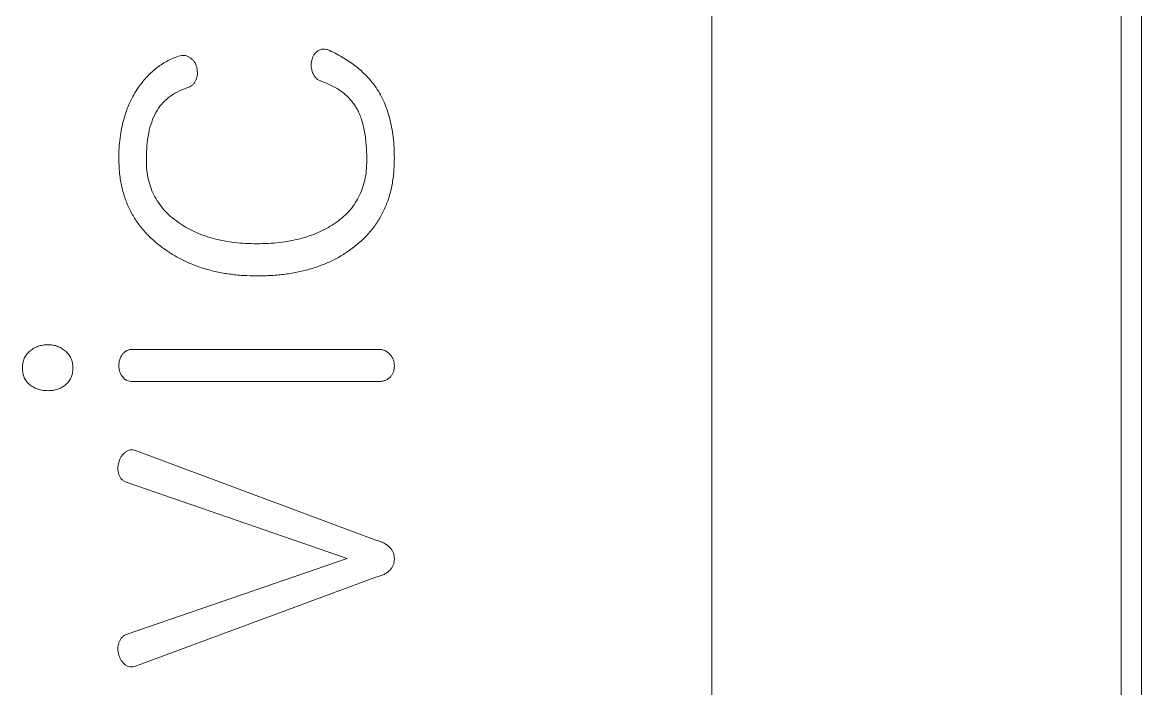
# Model space of a CAD drawing. Header units: millimetres. Extents: x 60229 to 91621, y 21923 to 36546.
# Drawn here: x 69868.57 to 69874.03, y 30042.17 to 30045.43 of the extents above; entities that cross this region are included whole.
import ezdxf

# ---------------------------------------------------------------- set-up
doc = ezdxf.new("R2010")
doc.units = ezdxf.units.MM

# ---------------------------------------------------------------- blocks, each defined once
blk = doc.blocks.new('PS2-40S3P40G-DM')
at = {"color": 7, "linetype": 'Continuous', "lineweight": 0}
for p, q in [((21.3555, -4.3077), (21.3555, 41.4923)), ((21.4555, -3.2077), (21.4555, 40.3923)), ((19.3555, -2.8411), (19.3555, 40.0256)), ((17.7277, 31.3029), (16.5279, 31.3029)), ((16.5279, 31.1458), (17.7277, 31.1458)), ((17.7158, 30.3716), (16.5416, 30.8094)), ((16.4999, 30.6523), (17.5742, 30.2822)), ((17.5742, 30.2822), (16.4999, 29.9121)), ((16.5416, 29.7551), (17.7158, 30.1904))]:
    blk.add_line(p, q, dxfattribs=at)
for points, knots in [([(17.4017, 32.7129), (17.403, 32.7181), (17.4055, 32.7281), (17.4125, 32.7412), (17.4207, 32.7526), (17.4282, 32.7577), (17.4319, 32.7602)], [0, 0, 0, 0, 0.278941, 0.5318179, 0.7701723, 1, 1, 1, 1]), ([(17.4017, 32.7129), (17.403, 32.7181), (17.4055, 32.7281), (17.4125, 32.7412), (17.4207, 32.7526), (17.4282, 32.7577), (17.4319, 32.7602)], [0, 0, 0, 0, 0.278941, 0.5318179, 0.7701723, 1, 1, 1, 1]), ([(17.4319, 32.7602), (17.4359, 32.7625), (17.444, 32.7673), (17.4584, 32.7701), (17.4742, 32.7684), (17.4845, 32.7646), (17.49, 32.7626)], [0, 0, 0, 0, 0.226681, 0.461626, 0.710356, 1, 1, 1, 1]), ([(17.4319, 32.7602), (17.4359, 32.7625), (17.444, 32.7673), (17.4584, 32.7701), (17.4742, 32.7684), (17.4845, 32.7646), (17.49, 32.7626)], [0, 0, 0, 0, 0.226681, 0.461626, 0.710356, 1, 1, 1, 1]), ([(17.49, 32.7626), (17.5132, 32.7506), (17.5578, 32.7275), (17.6179, 32.6862), (17.6694, 32.641), (17.6971, 32.6066), (17.7105, 32.5899)], [0, 0, 0, 0, 0.276796, 0.532602, 0.772244, 1, 1, 1, 1]), ([(17.49, 32.7626), (17.5132, 32.7506), (17.5578, 32.7275), (17.6179, 32.6862), (17.6694, 32.641), (17.6971, 32.6066), (17.7105, 32.5899)], [0, 0, 0, 0, 0.276796, 0.532602, 0.772244, 1, 1, 1, 1]), ([(16.5556, 32.5828), (16.5625, 32.5922), (16.5761, 32.6106), (16.5985, 32.6361), (16.6221, 32.6592), (16.6472, 32.6794), (16.6729, 32.6978), (16.7003, 32.7132), (16.7286, 32.7269), (16.7486, 32.7334), (16.7586, 32.7367)], [0, 0, 0, 0, 0.134048, 0.265231, 0.39137, 0.515252, 0.637464, 0.757301, 0.878199, 1, 1, 1, 1]), ([(16.5556, 32.5828), (16.5625, 32.5922), (16.5761, 32.6106), (16.5985, 32.6361), (16.6221, 32.6592), (16.6472, 32.6794), (16.6729, 32.6978), (16.7003, 32.7132), (16.7286, 32.7269), (16.7486, 32.7334), (16.7586, 32.7367)], [0, 0, 0, 0, 0.134048, 0.265231, 0.39137, 0.515252, 0.637464, 0.757301, 0.878199, 1, 1, 1, 1]), ([(16.7586, 32.7367), (16.7633, 32.7375), (16.7726, 32.739), (16.7867, 32.7382), (16.7997, 32.7328), (16.8073, 32.7275), (16.8111, 32.7248)], [0, 0, 0, 0, 0.258889, 0.50406, 0.746168, 1, 1, 1, 1]), ([(16.7586, 32.7367), (16.7633, 32.7375), (16.7726, 32.739), (16.7867, 32.7382), (16.7997, 32.7328), (16.8073, 32.7275), (16.8111, 32.7248)], [0, 0, 0, 0, 0.258889, 0.50406, 0.746168, 1, 1, 1, 1]), ([(16.8111, 32.7248), (16.8148, 32.7219), (16.822, 32.7161), (16.8306, 32.7049), (16.8368, 32.6918), (16.8396, 32.6823), (16.8409, 32.6775)], [0, 0, 0, 0, 0.24346, 0.483889, 0.736224, 1, 1, 1, 1]), ([(16.8111, 32.7248), (16.8148, 32.7219), (16.822, 32.7161), (16.8306, 32.7049), (16.8368, 32.6918), (16.8396, 32.6823), (16.8409, 32.6775)], [0, 0, 0, 0, 0.24346, 0.483889, 0.736224, 1, 1, 1, 1]), ([(17.4063, 32.654), (17.4032, 32.6636), (17.3969, 32.6829), (17.4001, 32.7029), (17.4017, 32.7129)], [0, 0, 0, 0, 0.5002575, 1, 1, 1, 1]), ([(17.4063, 32.654), (17.4032, 32.6636), (17.3969, 32.6829), (17.4001, 32.7029), (17.4017, 32.7129)], [0, 0, 0, 0, 0.5002575, 1, 1, 1, 1]), ([(16.8409, 32.6775), (16.8426, 32.667), (16.8459, 32.6469), (16.8395, 32.6275), (16.8364, 32.6182)], [0, 0, 0, 0, 0.519835, 1, 1, 1, 1]), ([(16.8409, 32.6775), (16.8426, 32.667), (16.8459, 32.6469), (16.8395, 32.6275), (16.8364, 32.6182)], [0, 0, 0, 0, 0.519835, 1, 1, 1, 1]), ([(17.4518, 32.6112), (17.4468, 32.6131), (17.4369, 32.6168), (17.4239, 32.6262), (17.4136, 32.6389), (17.4088, 32.6489), (17.4063, 32.654)], [0, 0, 0, 0, 0.247909, 0.488834, 0.735434, 1, 1, 1, 1]), ([(17.4518, 32.6112), (17.4468, 32.6131), (17.4369, 32.6168), (17.4239, 32.6262), (17.4136, 32.6389), (17.4088, 32.6489), (17.4063, 32.654)], [0, 0, 0, 0, 0.247909, 0.488834, 0.735434, 1, 1, 1, 1]), ([(16.8364, 32.6182), (16.834, 32.6136), (16.8295, 32.6045), (16.8193, 32.5934), (16.807, 32.5848), (16.7975, 32.5819), (16.7926, 32.5804)], [0, 0, 0, 0, 0.261462, 0.505383, 0.745074, 1, 1, 1, 1]), ([(16.8364, 32.6182), (16.834, 32.6136), (16.8295, 32.6045), (16.8193, 32.5934), (16.807, 32.5848), (16.7975, 32.5819), (16.7926, 32.5804)], [0, 0, 0, 0, 0.261462, 0.505383, 0.745074, 1, 1, 1, 1]), ([(17.6208, 32.4812), (17.6163, 32.4883), (17.6074, 32.5026), (17.5917, 32.5226), (17.5735, 32.5408), (17.5536, 32.5581), (17.5313, 32.5737), (17.5066, 32.5874), (17.4804, 32.6008), (17.4615, 32.6077), (17.4518, 32.6112)], [0, 0, 0, 0, 0.1151788, 0.2320656, 0.3492954, 0.470277, 0.5939587, 0.723722, 0.858326, 1, 1, 1, 1]), ([(17.6208, 32.4812), (17.6163, 32.4883), (17.6074, 32.5026), (17.5917, 32.5226), (17.5735, 32.5408), (17.5536, 32.5581), (17.5313, 32.5737), (17.5066, 32.5874), (17.4804, 32.6008), (17.4615, 32.6077), (17.4518, 32.6112)], [0, 0, 0, 0, 0.1151788, 0.2320656, 0.3492954, 0.470277, 0.5939587, 0.723722, 0.858326, 1, 1, 1, 1]), ([(17.7105, 32.5899), (17.7182, 32.5783), (17.7337, 32.5551), (17.753, 32.5172), (17.7691, 32.4767), (17.7823, 32.4335), (17.793, 32.3877), (17.8001, 32.3392), (17.8048, 32.2881), (17.8053, 32.253), (17.8055, 32.2352)], [0, 0, 0, 0, 0.111557, 0.224601, 0.34098, 0.461943, 0.587303, 0.718463, 0.85619, 1, 1, 1, 1]), ([(17.7105, 32.5899), (17.7182, 32.5783), (17.7337, 32.5551), (17.753, 32.5172), (17.7691, 32.4767), (17.7823, 32.4335), (17.793, 32.3877), (17.8001, 32.3392), (17.8048, 32.2881), (17.8053, 32.253), (17.8055, 32.2352)], [0, 0, 0, 0, 0.111557, 0.224601, 0.34098, 0.461943, 0.587303, 0.718463, 0.85619, 1, 1, 1, 1]), ([(16.4596, 32.2352), (16.4598, 32.2521), (16.4603, 32.2855), (16.4649, 32.3345), (16.4727, 32.3813), (16.4832, 32.4259), (16.4964, 32.4685), (16.5129, 32.5089), (16.5326, 32.547), (16.548, 32.5709), (16.5556, 32.5828)], [0, 0, 0, 0, 0.138817, 0.273372, 0.402382, 0.527265, 0.648637, 0.767528, 0.883951, 1, 1, 1, 1]), ([(16.4596, 32.2352), (16.4598, 32.2521), (16.4603, 32.2855), (16.4649, 32.3345), (16.4727, 32.3813), (16.4832, 32.4259), (16.4964, 32.4685), (16.5129, 32.5089), (16.5326, 32.547), (16.548, 32.5709), (16.5556, 32.5828)], [0, 0, 0, 0, 0.138817, 0.273372, 0.402382, 0.527265, 0.648637, 0.767528, 0.883951, 1, 1, 1, 1]), ([(16.7926, 32.5804), (16.7762, 32.5741), (16.7443, 32.5619), (16.7024, 32.5341), (16.6665, 32.5006), (16.6492, 32.4735), (16.6405, 32.4598)], [0, 0, 0, 0, 0.265133, 0.514044, 0.756431, 1, 1, 1, 1]), ([(16.7926, 32.5804), (16.7762, 32.5741), (16.7443, 32.5619), (16.7024, 32.5341), (16.6665, 32.5006), (16.6492, 32.4735), (16.6405, 32.4598)], [0, 0, 0, 0, 0.265133, 0.514044, 0.756431, 1, 1, 1, 1]), ([(17.6709, 32.2257), (17.6708, 32.2393), (17.6706, 32.2656), (17.668, 32.3038), (17.6644, 32.3396), (17.6588, 32.3729), (17.6517, 32.4036), (17.6435, 32.432), (17.6334, 32.4579), (17.6249, 32.4736), (17.6208, 32.4812)], [0, 0, 0, 0, 0.154543, 0.300037, 0.436696, 0.565024, 0.683937, 0.796471, 0.901104, 1, 1, 1, 1]), ([(17.6709, 32.2257), (17.6708, 32.2393), (17.6706, 32.2656), (17.668, 32.3038), (17.6644, 32.3396), (17.6588, 32.3729), (17.6517, 32.4036), (17.6435, 32.432), (17.6334, 32.4579), (17.6249, 32.4736), (17.6208, 32.4812)], [0, 0, 0, 0, 0.154543, 0.300037, 0.436696, 0.565024, 0.683937, 0.796471, 0.901104, 1, 1, 1, 1]), ([(16.6405, 32.4598), (16.6332, 32.4445), (16.6178, 32.4122), (16.6043, 32.3567), (16.5954, 32.2939), (16.5946, 32.2492), (16.5942, 32.2257)], [0, 0, 0, 0, 0.211104, 0.444372, 0.70733, 1, 1, 1, 1]), ([(16.6405, 32.4598), (16.6332, 32.4445), (16.6178, 32.4122), (16.6043, 32.3567), (16.5954, 32.2939), (16.5946, 32.2492), (16.5942, 32.2257)], [0, 0, 0, 0, 0.211104, 0.444372, 0.70733, 1, 1, 1, 1]), ([(16.6674, 31.8037), (16.6509, 31.8169), (16.6184, 31.8427), (16.5759, 31.8875), (16.54, 31.9361), (16.5101, 31.9884), (16.4874, 32.0448), (16.4713, 32.105), (16.4612, 32.1688), (16.4601, 32.2127), (16.4596, 32.2352)], [0, 0, 0, 0, 0.127406, 0.249855, 0.370618, 0.490376, 0.611909, 0.735846, 0.864736, 1, 1, 1, 1]), ([(16.6674, 31.8037), (16.6509, 31.8169), (16.6184, 31.8427), (16.5759, 31.8875), (16.54, 31.9361), (16.5101, 31.9884), (16.4874, 32.0448), (16.4713, 32.105), (16.4612, 32.1688), (16.4601, 32.2127), (16.4596, 32.2352)], [0, 0, 0, 0, 0.127406, 0.249855, 0.370618, 0.490376, 0.611909, 0.735846, 0.864736, 1, 1, 1, 1]), ([(16.5942, 32.2257), (16.5946, 32.2094), (16.5953, 32.1776), (16.6038, 32.1314), (16.6166, 32.0879), (16.6349, 32.0472), (16.6588, 32.0098), (16.6874, 31.975), (16.7216, 31.9434), (16.7475, 31.9252), (16.7607, 31.9159)], [0, 0, 0, 0, 0.1325865, 0.2592928, 0.3816558, 0.5018902, 0.6213522, 0.742474, 0.8685305, 1, 1, 1, 1]), ([(16.5942, 32.2257), (16.5946, 32.2094), (16.5953, 32.1776), (16.6038, 32.1314), (16.6166, 32.0879), (16.6349, 32.0472), (16.6588, 32.0098), (16.6874, 31.975), (16.7216, 31.9434), (16.7475, 31.9252), (16.7607, 31.9159)], [0, 0, 0, 0, 0.1325865, 0.2592928, 0.3816558, 0.5018902, 0.6213522, 0.742474, 0.8685305, 1, 1, 1, 1]), ([(17.5114, 31.9159), (17.5242, 31.9249), (17.5492, 31.9425), (17.5815, 31.9742), (17.6094, 32.0085), (17.6317, 32.0462), (17.6496, 32.0867), (17.6621, 32.1303), (17.6696, 32.1771), (17.6705, 32.2092), (17.6709, 32.2257)], [0, 0, 0, 0, 0.128562, 0.251738, 0.371515, 0.491492, 0.611281, 0.735531, 0.86415, 1, 1, 1, 1]), ([(17.5114, 31.9159), (17.5242, 31.9249), (17.5492, 31.9425), (17.5815, 31.9742), (17.6094, 32.0085), (17.6317, 32.0462), (17.6496, 32.0867), (17.6621, 32.1303), (17.6696, 32.1771), (17.6705, 32.2092), (17.6709, 32.2257)], [0, 0, 0, 0, 0.128562, 0.251738, 0.371515, 0.491492, 0.611281, 0.735531, 0.86415, 1, 1, 1, 1]), ([(17.8055, 32.2352), (17.8049, 32.212), (17.8038, 32.1669), (17.7941, 32.1013), (17.7786, 32.0398), (17.756, 31.9828), (17.7274, 31.9298), (17.6921, 31.8814), (17.6508, 31.8368), (17.6188, 31.8116), (17.6026, 31.7988)], [0, 0, 0, 0, 0.138788, 0.270395, 0.396243, 0.518211, 0.636964, 0.756299, 0.876187, 1, 1, 1, 1]), ([(17.8055, 32.2352), (17.8049, 32.212), (17.8038, 32.1669), (17.7941, 32.1013), (17.7786, 32.0398), (17.756, 31.9828), (17.7274, 31.9298), (17.6921, 31.8814), (17.6508, 31.8368), (17.6188, 31.8116), (17.6026, 31.7988)], [0, 0, 0, 0, 0.138788, 0.270395, 0.396243, 0.518211, 0.636964, 0.756299, 0.876187, 1, 1, 1, 1]), ([(16.7607, 31.9159), (16.773, 31.908), (16.798, 31.8921), (16.8386, 31.8729), (16.8815, 31.8558), (16.9271, 31.8423), (16.9751, 31.8318), (17.0256, 31.8241), (17.0787, 31.8195), (17.115, 31.819), (17.1336, 31.8188)], [0, 0, 0, 0, 0.112235, 0.226903, 0.344433, 0.466106, 0.590957, 0.721547, 0.857416, 1, 1, 1, 1]), ([(16.7607, 31.9159), (16.773, 31.908), (16.798, 31.8921), (16.8386, 31.8729), (16.8815, 31.8558), (16.9271, 31.8423), (16.9751, 31.8318), (17.0256, 31.8241), (17.0787, 31.8195), (17.115, 31.819), (17.1336, 31.8188)], [0, 0, 0, 0, 0.112235, 0.226903, 0.344433, 0.466106, 0.590957, 0.721547, 0.857416, 1, 1, 1, 1]), ([(17.1336, 31.8188), (17.1525, 31.819), (17.1895, 31.8195), (17.2436, 31.8241), (17.295, 31.8318), (17.3438, 31.8422), (17.3899, 31.8558), (17.433, 31.8728), (17.4738, 31.8922), (17.4989, 31.908), (17.5114, 31.9159)], [0, 0, 0, 0, 0.143518, 0.280392, 0.411155, 0.537094, 0.658146, 0.775081, 0.888363, 1, 1, 1, 1]), ([(17.1336, 31.8188), (17.1525, 31.819), (17.1895, 31.8195), (17.2436, 31.8241), (17.295, 31.8318), (17.3438, 31.8422), (17.3899, 31.8558), (17.433, 31.8728), (17.4738, 31.8922), (17.4989, 31.908), (17.5114, 31.9159)], [0, 0, 0, 0, 0.143518, 0.280392, 0.411155, 0.537094, 0.658146, 0.775081, 0.888363, 1, 1, 1, 1]), ([(17.135, 31.6618), (17.1121, 31.6621), (17.0671, 31.6628), (17.001, 31.6696), (16.938, 31.6808), (16.8778, 31.6963), (16.8206, 31.7161), (16.7665, 31.7409), (16.7149, 31.7693), (16.6832, 31.7923), (16.6674, 31.8037)], [0, 0, 0, 0, 0.138143, 0.271261, 0.400056, 0.523764, 0.645413, 0.764585, 0.882552, 1, 1, 1, 1]), ([(17.135, 31.6618), (17.1121, 31.6621), (17.0671, 31.6628), (17.001, 31.6696), (16.938, 31.6808), (16.8778, 31.6963), (16.8206, 31.7161), (16.7665, 31.7409), (16.7149, 31.7693), (16.6832, 31.7923), (16.6674, 31.8037)], [0, 0, 0, 0, 0.138143, 0.271261, 0.400056, 0.523764, 0.645413, 0.764585, 0.882552, 1, 1, 1, 1]), ([(17.6026, 31.7988), (17.5873, 31.7877), (17.5569, 31.7655), (17.5068, 31.7378), (17.4535, 31.7144), (17.3966, 31.695), (17.3362, 31.6801), (17.2723, 31.6692), (17.2048, 31.6629), (17.1586, 31.6622), (17.135, 31.6618)], [0, 0, 0, 0, 0.113659, 0.227831, 0.345173, 0.465358, 0.5906, 0.721018, 0.857243, 1, 1, 1, 1]), ([(17.6026, 31.7988), (17.5873, 31.7877), (17.5569, 31.7655), (17.5068, 31.7378), (17.4535, 31.7144), (17.3966, 31.695), (17.3362, 31.6801), (17.2723, 31.6692), (17.2048, 31.6629), (17.1586, 31.6622), (17.135, 31.6618)], [0, 0, 0, 0, 0.113659, 0.227831, 0.345173, 0.465358, 0.5906, 0.721018, 0.857243, 1, 1, 1, 1]), ([(16.0264, 31.2958), (16.0206, 31.2904), (16.0093, 31.2796), (15.9971, 31.2593), (15.99, 31.2364), (15.989, 31.2203), (15.9885, 31.2121)], [0, 0, 0, 0, 0.250717, 0.492631, 0.740229, 1, 1, 1, 1]), ([(16.0264, 31.2958), (16.0206, 31.2904), (16.0093, 31.2796), (15.9971, 31.2593), (15.99, 31.2364), (15.989, 31.2203), (15.9885, 31.2121)], [0, 0, 0, 0, 0.250717, 0.492631, 0.740229, 1, 1, 1, 1]), ([(16.1144, 31.3253), (16.1059, 31.325), (16.0896, 31.3245), (16.0664, 31.3185), (16.0448, 31.3096), (16.0325, 31.3004), (16.0264, 31.2958)], [0, 0, 0, 0, 0.267344, 0.515303, 0.757524, 1, 1, 1, 1]), ([(16.1144, 31.3253), (16.1059, 31.325), (16.0896, 31.3245), (16.0664, 31.3185), (16.0448, 31.3096), (16.0325, 31.3004), (16.0264, 31.2958)], [0, 0, 0, 0, 0.267344, 0.515303, 0.757524, 1, 1, 1, 1]), ([(16.1974, 31.2958), (16.1914, 31.3004), (16.1795, 31.3094), (16.1589, 31.3185), (16.1371, 31.3244), (16.122, 31.325), (16.1144, 31.3253)], [0, 0, 0, 0, 0.2519875, 0.4962263, 0.7458505, 1, 1, 1, 1]), ([(16.1974, 31.2958), (16.1914, 31.3004), (16.1795, 31.3094), (16.1589, 31.3185), (16.1371, 31.3244), (16.122, 31.325), (16.1144, 31.3253)], [0, 0, 0, 0, 0.2519875, 0.4962263, 0.7458505, 1, 1, 1, 1]), ([(16.2353, 31.2121), (16.2348, 31.2203), (16.2339, 31.2364), (16.2268, 31.2593), (16.2145, 31.2796), (16.2032, 31.2904), (16.1974, 31.2958)], [0, 0, 0, 0, 0.259771, 0.507369, 0.749283, 1, 1, 1, 1]), ([(16.2353, 31.2121), (16.2348, 31.2203), (16.2339, 31.2364), (16.2268, 31.2593), (16.2145, 31.2796), (16.2032, 31.2904), (16.1974, 31.2958)], [0, 0, 0, 0, 0.259771, 0.507369, 0.749283, 1, 1, 1, 1]), ([(16.4761, 31.278), (16.4713, 31.2699), (16.4613, 31.2529), (16.4602, 31.2332), (16.4596, 31.2229)], [0, 0, 0, 0, 0.476881, 1, 1, 1, 1]), ([(16.4761, 31.278), (16.4713, 31.2699), (16.4613, 31.2529), (16.4602, 31.2332), (16.4596, 31.2229)], [0, 0, 0, 0, 0.476881, 1, 1, 1, 1]), ([(16.5279, 31.3029), (16.5228, 31.3027), (16.5126, 31.3023), (16.4985, 31.2971), (16.4859, 31.2892), (16.4794, 31.2818), (16.4761, 31.278)], [0, 0, 0, 0, 0.2595902, 0.5085914, 0.7465329, 1, 1, 1, 1]), ([(16.5279, 31.3029), (16.5228, 31.3027), (16.5126, 31.3023), (16.4985, 31.2971), (16.4859, 31.2892), (16.4794, 31.2818), (16.4761, 31.278)], [0, 0, 0, 0, 0.2595902, 0.5085914, 0.7465329, 1, 1, 1, 1]), ([(17.7841, 31.278), (17.7804, 31.2818), (17.7732, 31.2892), (17.7596, 31.2971), (17.7443, 31.3023), (17.7333, 31.3027), (17.7277, 31.3029)], [0, 0, 0, 0, 0.249169, 0.486064, 0.734929, 1, 1, 1, 1]), ([(17.7841, 31.278), (17.7804, 31.2818), (17.7732, 31.2892), (17.7596, 31.2971), (17.7443, 31.3023), (17.7333, 31.3027), (17.7277, 31.3029)], [0, 0, 0, 0, 0.249169, 0.486064, 0.734929, 1, 1, 1, 1]), ([(17.8055, 31.2229), (17.8052, 31.2282), (17.8047, 31.2385), (17.8008, 31.2532), (17.7939, 31.2666), (17.7874, 31.2741), (17.7841, 31.278)], [0, 0, 0, 0, 0.26169, 0.507581, 0.74851, 1, 1, 1, 1]), ([(17.8055, 31.2229), (17.8052, 31.2282), (17.8047, 31.2385), (17.8008, 31.2532), (17.7939, 31.2666), (17.7874, 31.2741), (17.7841, 31.278)], [0, 0, 0, 0, 0.26169, 0.507581, 0.74851, 1, 1, 1, 1]), ([(16.4596, 31.2229), (16.4597, 31.2178), (16.46, 31.2076), (16.4642, 31.1933), (16.4696, 31.1797), (16.4755, 31.1721), (16.4785, 31.1683)], [0, 0, 0, 0, 0.261764, 0.513721, 0.752985, 1, 1, 1, 1]), ([(16.4596, 31.2229), (16.4597, 31.2178), (16.46, 31.2076), (16.4642, 31.1933), (16.4696, 31.1797), (16.4755, 31.1721), (16.4785, 31.1683)], [0, 0, 0, 0, 0.261764, 0.513721, 0.752985, 1, 1, 1, 1]), ([(17.7866, 31.1683), (17.7895, 31.1721), (17.7954, 31.1798), (17.8014, 31.1932), (17.805, 31.2077), (17.8053, 31.2178), (17.8055, 31.2229)], [0, 0, 0, 0, 0.246782, 0.488235, 0.738483, 1, 1, 1, 1]), ([(17.7866, 31.1683), (17.7895, 31.1721), (17.7954, 31.1798), (17.8014, 31.1932), (17.805, 31.2077), (17.8053, 31.2178), (17.8055, 31.2229)], [0, 0, 0, 0, 0.246782, 0.488235, 0.738483, 1, 1, 1, 1]), ([(15.9885, 31.2121), (15.989, 31.2035), (15.9898, 31.1871), (15.9971, 31.1639), (16.009, 31.1436), (16.0206, 31.1334), (16.0264, 31.1283)], [0, 0, 0, 0, 0.269946, 0.516765, 0.75792, 1, 1, 1, 1]), ([(15.9885, 31.2121), (15.989, 31.2035), (15.9898, 31.1871), (15.9971, 31.1639), (16.009, 31.1436), (16.0206, 31.1334), (16.0264, 31.1283)], [0, 0, 0, 0, 0.269946, 0.516765, 0.75792, 1, 1, 1, 1]), ([(16.1974, 31.1283), (16.2032, 31.1334), (16.2148, 31.1436), (16.2267, 31.1639), (16.234, 31.1871), (16.2348, 31.2035), (16.2353, 31.2121)], [0, 0, 0, 0, 0.24208, 0.483235, 0.730054, 1, 1, 1, 1]), ([(16.1974, 31.1283), (16.2032, 31.1334), (16.2148, 31.1436), (16.2267, 31.1639), (16.234, 31.1871), (16.2348, 31.2035), (16.2353, 31.2121)], [0, 0, 0, 0, 0.24208, 0.483235, 0.730054, 1, 1, 1, 1]), ([(16.4785, 31.1683), (16.4814, 31.1648), (16.4871, 31.1578), (16.4992, 31.1509), (16.5129, 31.1465), (16.5228, 31.1461), (16.5279, 31.1458)], [0, 0, 0, 0, 0.237582, 0.477511, 0.725289, 1, 1, 1, 1]), ([(16.4785, 31.1683), (16.4814, 31.1648), (16.4871, 31.1578), (16.4992, 31.1509), (16.5129, 31.1465), (16.5228, 31.1461), (16.5279, 31.1458)], [0, 0, 0, 0, 0.237582, 0.477511, 0.725289, 1, 1, 1, 1]), ([(17.7277, 31.1458), (17.7333, 31.1461), (17.7444, 31.1466), (17.7602, 31.1508), (17.7745, 31.1581), (17.7825, 31.1648), (17.7866, 31.1683)], [0, 0, 0, 0, 0.261525, 0.514396, 0.752371, 1, 1, 1, 1]), ([(17.7277, 31.1458), (17.7333, 31.1461), (17.7444, 31.1466), (17.7602, 31.1508), (17.7745, 31.1581), (17.7825, 31.1648), (17.7866, 31.1683)], [0, 0, 0, 0, 0.261525, 0.514396, 0.752371, 1, 1, 1, 1]), ([(16.0264, 31.1283), (16.0326, 31.1241), (16.045, 31.1155), (16.0665, 31.1075), (16.0897, 31.1018), (16.1059, 31.1013), (16.1144, 31.101)], [0, 0, 0, 0, 0.2387146, 0.4804585, 0.7300071, 1, 1, 1, 1]), ([(16.0264, 31.1283), (16.0326, 31.1241), (16.045, 31.1155), (16.0665, 31.1075), (16.0897, 31.1018), (16.1059, 31.1013), (16.1144, 31.101)], [0, 0, 0, 0, 0.2387146, 0.4804585, 0.7300071, 1, 1, 1, 1]), ([(16.1144, 31.101), (16.1224, 31.1013), (16.1378, 31.1018), (16.1598, 31.1075), (16.1802, 31.1155), (16.1917, 31.1241), (16.1974, 31.1283)], [0, 0, 0, 0, 0.26814, 0.518996, 0.762215, 1, 1, 1, 1]), ([(16.1144, 31.101), (16.1224, 31.1013), (16.1378, 31.1018), (16.1598, 31.1075), (16.1802, 31.1155), (16.1917, 31.1241), (16.1974, 31.1283)], [0, 0, 0, 0, 0.26814, 0.518996, 0.762215, 1, 1, 1, 1]), ([(16.4901, 30.7995), (16.4867, 30.7967), (16.4799, 30.791), (16.4711, 30.7802), (16.4648, 30.7667), (16.4614, 30.7569), (16.4596, 30.7519)], [0, 0, 0, 0, 0.228435, 0.462238, 0.720789, 1, 1, 1, 1]), ([(16.4901, 30.7995), (16.4867, 30.7967), (16.4799, 30.791), (16.4711, 30.7802), (16.4648, 30.7667), (16.4614, 30.7569), (16.4596, 30.7519)], [0, 0, 0, 0, 0.228435, 0.462238, 0.720789, 1, 1, 1, 1]), ([(16.5416, 30.8094), (16.5371, 30.8105), (16.5283, 30.8127), (16.5144, 30.8126), (16.5015, 30.8076), (16.494, 30.8023), (16.4901, 30.7995)], [0, 0, 0, 0, 0.254232, 0.496976, 0.741395, 1, 1, 1, 1]), ([(16.5416, 30.8094), (16.5371, 30.8105), (16.5283, 30.8127), (16.5144, 30.8126), (16.5015, 30.8076), (16.494, 30.8023), (16.4901, 30.7995)], [0, 0, 0, 0, 0.254232, 0.496976, 0.741395, 1, 1, 1, 1]), ([(16.4596, 30.7519), (16.4573, 30.7416), (16.4528, 30.7217), (16.4574, 30.7019), (16.4596, 30.6923)], [0, 0, 0, 0, 0.517243, 1, 1, 1, 1]), ([(16.4596, 30.7519), (16.4573, 30.7416), (16.4528, 30.7217), (16.4574, 30.7019), (16.4596, 30.6923)], [0, 0, 0, 0, 0.517243, 1, 1, 1, 1]), ([(16.4596, 30.6923), (16.4614, 30.6876), (16.4648, 30.6785), (16.474, 30.6669), (16.4858, 30.6579), (16.4951, 30.6542), (16.4999, 30.6523)], [0, 0, 0, 0, 0.252613, 0.49373, 0.739553, 1, 1, 1, 1]), ([(16.4596, 30.6923), (16.4614, 30.6876), (16.4648, 30.6785), (16.474, 30.6669), (16.4858, 30.6579), (16.4951, 30.6542), (16.4999, 30.6523)], [0, 0, 0, 0, 0.252613, 0.49373, 0.739553, 1, 1, 1, 1]), ([(17.8055, 30.2798), (17.8052, 30.2851), (17.8047, 30.2955), (17.8004, 30.3104), (17.7931, 30.324), (17.7833, 30.3365), (17.7701, 30.347), (17.7547, 30.3569), (17.7363, 30.3653), (17.7228, 30.3694), (17.7158, 30.3716)], [0, 0, 0, 0, 0.11404, 0.224302, 0.332699, 0.445842, 0.564133, 0.695783, 0.840351, 1, 1, 1, 1]), ([(17.8055, 30.2798), (17.8052, 30.2851), (17.8047, 30.2955), (17.8004, 30.3104), (17.7931, 30.324), (17.7833, 30.3365), (17.7701, 30.347), (17.7547, 30.3569), (17.7363, 30.3653), (17.7228, 30.3694), (17.7158, 30.3716)], [0, 0, 0, 0, 0.11404, 0.224302, 0.332699, 0.445842, 0.564133, 0.695783, 0.840351, 1, 1, 1, 1]), ([(17.7158, 30.1904), (17.7228, 30.1922), (17.7363, 30.1956), (17.7545, 30.2035), (17.7704, 30.2121), (17.7832, 30.2228), (17.7932, 30.2349), (17.8005, 30.2486), (17.8047, 30.2637), (17.8052, 30.2744), (17.8055, 30.2798)], [0, 0, 0, 0, 0.15824, 0.301511, 0.429922, 0.548831, 0.660594, 0.769557, 0.882837, 1, 1, 1, 1]), ([(17.7158, 30.1904), (17.7228, 30.1922), (17.7363, 30.1956), (17.7545, 30.2035), (17.7704, 30.2121), (17.7832, 30.2228), (17.7932, 30.2349), (17.8005, 30.2486), (17.8047, 30.2637), (17.8052, 30.2744), (17.8055, 30.2798)], [0, 0, 0, 0, 0.15824, 0.301511, 0.429922, 0.548831, 0.660594, 0.769557, 0.882837, 1, 1, 1, 1]), ([(16.4999, 29.9121), (16.4951, 29.9098), (16.4858, 29.9054), (16.4739, 29.8958), (16.4649, 29.8836), (16.4614, 29.8744), (16.4596, 29.8697)], [0, 0, 0, 0, 0.261805, 0.508894, 0.753455, 1, 1, 1, 1]), ([(16.4999, 29.9121), (16.4951, 29.9098), (16.4858, 29.9054), (16.4739, 29.8958), (16.4649, 29.8836), (16.4614, 29.8744), (16.4596, 29.8697)], [0, 0, 0, 0, 0.261805, 0.508894, 0.753455, 1, 1, 1, 1]), ([(16.4596, 29.8697), (16.4574, 29.8601), (16.4528, 29.8402), (16.4573, 29.8202), (16.4596, 29.8098)], [0, 0, 0, 0, 0.4799954, 1, 1, 1, 1]), ([(16.4596, 29.8697), (16.4574, 29.8601), (16.4528, 29.8402), (16.4573, 29.8202), (16.4596, 29.8098)], [0, 0, 0, 0, 0.4799954, 1, 1, 1, 1]), ([(16.4596, 29.8098), (16.4631, 29.8005), (16.4698, 29.7825), (16.4835, 29.769), (16.4901, 29.7624)], [0, 0, 0, 0, 0.5154858, 1, 1, 1, 1]), ([(16.4596, 29.8098), (16.4631, 29.8005), (16.4698, 29.7825), (16.4835, 29.769), (16.4901, 29.7624)], [0, 0, 0, 0, 0.5154858, 1, 1, 1, 1]), ([(16.4901, 29.7624), (16.494, 29.76), (16.5016, 29.7552), (16.5146, 29.7518), (16.5283, 29.7512), (16.5371, 29.7538), (16.5416, 29.7551)], [0, 0, 0, 0, 0.25234, 0.494408, 0.740687, 1, 1, 1, 1]), ([(16.4901, 29.7624), (16.494, 29.76), (16.5016, 29.7552), (16.5146, 29.7518), (16.5283, 29.7512), (16.5371, 29.7538), (16.5416, 29.7551)], [0, 0, 0, 0, 0.25234, 0.494408, 0.740687, 1, 1, 1, 1])]:
    blk.add_open_spline(points, degree=3, knots=knots, dxfattribs=at)

msp = doc.modelspace()

# ---------------------------------------------------------------- block references
at = {"lineweight": -2}
msp.add_blockref('PS2-40S3P40G-DM', (69852.5773, 30012.5267), dxfattribs=at)

doc.saveas('drawing.dxf')
